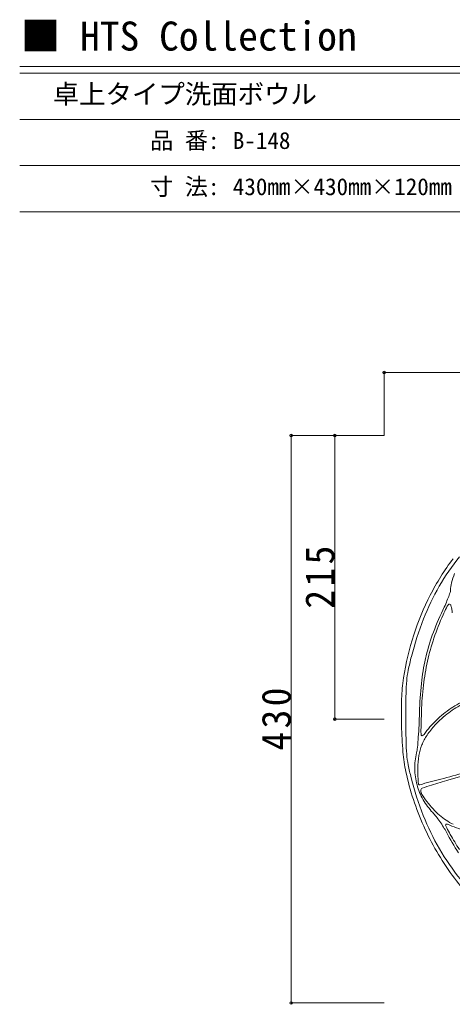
# Model space of a CAD drawing. Units: millimetres at full size, sheet at 1:5; details may follow other scales. Extents: x -1002 to 1017, y -687 to 676.
# Drawn here: x -1002 to -675, y -70 to 676 of the extents above; entities that cross this region are included whole.
import ezdxf
from ezdxf.enums import TextEntityAlignment as Align

# ---------------------------------------------------------------- set-up
doc = ezdxf.new("R2010")
doc.units = ezdxf.units.MM
doc.header["$LTSCALE"] = 5
doc.header["$PDMODE"] = 32
doc.header["$PDSIZE"] = 2
doc.layers.add('F-0', color=7, linetype='Continuous', lineweight=15)
doc.styles.add('ＭＳ ゴシック', font='')
doc.styles.get('ＭＳ ゴシック').set_extended_font_data('MS Gothic')

msp = doc.modelspace()

# ---------------------------------------------------------------- linework, layer by layer
at = {"layer": 'F-0'}
for p, q in [((1002.034, 640.036), (-1002.086, 640.036)), ((1002.034, 635.036), (-1002.086, 635.036)), ((-502.086, 600.036), (-1002.086, 600.036)), ((-502.086, 565.036), (-1002.086, 565.036)), ((1002.034, 530.036), (-1002.086, 530.036)), ((-726.278, 408.234), (-726.278, 360.528)), ((-726.278, 408.234), (-296.278, 408.234)), ((-726.278, 399.797), (-726.278, 376.275)), ((-796.589, 360.528), (-726.278, 360.528)), ((-796.589, 360.528), (-796.589, -69.472)), ((-763.587, 360.528), (-726.278, 360.528)), ((-763.587, 360.528), (-763.587, 145.528)), ((-763.587, 145.528), (-726.278, 145.528)), ((-796.589, -69.472), (-726.278, -69.472))]:
    msp.add_line(p, q, dxfattribs=at)
for centre, radius, start, end in [((-532.13, 158.407), 175.864, 141.19091, 150.03139), ((-518.601, 150.488), 194.373, 143.10992, 152.72446), ((-614.351, 231.965), 63.197, 157.75127, 164.54158), ((-528.644, 156.397), 179.888, 150.03138, 158.76132), ((-655.055, 243.222), 20.965, 164.54166, 179.99995), ((-518.102, 150.23), 194.935, 152.72443, 162.32433), ((-790.896, 281.126), 121.244, 338.97311, 340.92662), ((-681.27, 243.222), 5.249, 340.92657, 359.99995), ((-831.155, 298.684), 165.163, 334.7071, 336.57719), ((-788.493, 280.202), 118.669, 336.57718, 338.9732), ((-666.794, 224.02), 13.661, 142.67001, 154.33314), ((-676.74, 231.605), 1.153, 86.2486, 142.67002), ((-676.727, 231.803), 0.955, 21.44422, 86.24848), ((-687.436, 227.597), 12.46, 15.10365, 21.44422), ((-480.043, 132.767), 223.178, 154.70706, 159.98193), ((-494.517, 141.043), 204.877, 155.91498, 161.22993), ((-488.901, 138.533), 211.029, 154.33317, 155.91497), ((-700.452, 224.084), 25.942, 11.4399, 15.10354), ((-700.739, 224.026), 26.234, 7.78579, 11.43981), ((-688.503, 225.699), 13.885, 1.90282, 7.7858), ((-454.047, 127.405), 259.922, 158.76135, 165.38679), ((-498.114, 143.861), 215.913, 162.32435, 171.21586), ((-551.928, 158.957), 146.67, 159.9819, 167.20657), ((-529.689, 152.996), 167.73, 161.22991, 167.40513), ((-505.144, 140.727), 207.117, 165.38679, 168.30573), ((-542.348, 156.781), 156.495, 167.20652, 174.16742), ((-522.212, 151.325), 175.392, 167.40512, 173.43148), ((-638.626, 168.356), 70.805, 168.30566, 174.80515), ((-581.477, 156.742), 131.56, 171.21586, 178.11105), ((-585.038, 163.484), 124.614, 174.80513, 179.25416), ((-412.169, 143.483), 287.351, 174.16741, 178.58414), ((643.797, 147.487), 1353.553, 179.25418, 180.02767), ((-450.26, 143.041), 247.818, 173.4315, 178.08236), ((-361.723, 149.495), 351.434, 178.11105, 181.42251), ((-639.376, 100.676), 62.589, 115.17095, 127.31019), ((-635.048, 92.704), 73.313, 112.75964, 123.56563), ((-1099.646, 160.475), 400.336, 357.23274, 358.58421), ((1553.094, 75.965), 2252.295, 178.08237, 178.43256), ((-628.318, 86.165), 80.832, 127.31026, 137.33108), ((-632.678, 89.132), 77.6, 123.56562, 134.06654), ((579.295, 147.456), 1289.051, 180.02768, 180.825), ((-631.714, 88.136), 78.987, 134.06656, 144.42888), ((-363.416, 149.453), 349.741, 181.42261, 184.72445), ((-1051.603, 158.152), 352.236, 355.74517, 357.23278), ((-670.659, 136.816), 27.71, 178.43254, 186.54384), ((-638.795, 95.822), 66.584, 137.33113, 145.64705), ((-574.839, 130.836), 134.798, 180.82498, 185.01467), ((-1020.286, 155.822), 320.834, 354.3504, 355.74519), ((-697.528, 133.734), 0.665, 186.5439, 286.94405), ((-662.707, 112.167), 37.619, 145.64699, 158.39863), ((-698.1, 135.613), 2.63, 286.94401, 324.42892), ((-595.78, 130.25), 116.585, 184.72449, 192.21473), ((-652.614, 108.613), 50.402, 166.90311, 180.87489), ((-733.655, 127.467), 32.803, 346.90317, 354.35038), ((-662.722, 112.173), 37.603, 158.39861, 171.15345), ((-633.538, 125.686), 75.873, 185.01462, 191.1374), ((-634.195, 107.733), 66.474, 171.15352, 179.47906), ((-506.228, 149.636), 208.211, 192.21468, 204.12582), ((-523.785, 147.293), 187.733, 191.13748, 194.2496), ((-654.092, 108.591), 48.924, 180.87486, 195.16194), ((-519.216, 106.687), 181.457, 179.47909, 180.88717), ((-1169.856, 1942.713), 1905.743, 284.79468, 285.35686), ((6854.235, -26584.573), 27726.66, 105.67029, 105.76128), ((-473.419, 160.084), 239.697, 194.24967, 201.42236), ((-596.405, 105.492), 104.259, 180.88716, 183.01942), ((-524.931, 109.262), 175.832, 183.01936, 184.08207), ((-4491.996, 14521.204), 14915.549, 284.73077, 284.79471), ((-549.404, -353.009), 470.306, 105.76137, 107.45523), ((-654.436, 108.497), 48.568, 195.16198, 209.50475), ((-699.312, 96.817), 1.008, 184.08207, 225.34733), ((-699.498, 96.628), 0.743, 225.34721, 284.73068), ((-696.641, 91.495), 1.879, 111.10165, 180), ((-693.226, 91.495), 5.295, 180.00005, 213.04717), ((-656.317, -12.999), 113.883, 107.45522, 111.10167), ((-622.76, 137.338), 89.36, 213.04717, 217.26023), ((-654.177, 108.644), 48.865, 209.50483, 223.78209), ((-627.77, 133.527), 83.065, 217.26019, 222.34035), ((-716.913, 48.52), 38.03, 37.9383, 43.78212), ((-644.165, 118.588), 60.885, 222.34037, 228.75262), ((-526.557, 139.236), 182.615, 201.42234, 210.2175), ((-760.339, 14.667), 93.092, 34.94424, 37.93834), ((-653.646, 107.776), 46.504, 228.75263, 244.11578), ((-763.626, 12.37), 97.102, 31.97682, 34.94435), ((-508.727, 148.516), 205.473, 204.12574, 216.15573), ((-730.635, 32.966), 58.21, 27.62331, 31.97681), ((-679.12, 65.423), 0.563, 108.36548, 195.10309), ((-670.107, 67.856), 9.899, 195.10309, 208.1419), ((-678.8, 64.459), 1.579, 67.40125, 108.36542), ((-511.364, 147.712), 189.27, 207.6233, 213.10088), ((-434.936, 193.646), 276.598, 208.14188, 209.31208), ((-607.736, 235.191), 183.352, 247.40116, 251.91549), ((-489.759, 162.866), 213.725, 209.31206, 212.85976), ((-525.735, 139.715), 183.568, 210.21747, 218.98747), ((-508.961, 148.344), 205.182, 216.15564, 228.19454)]:
    msp.add_arc(centre, radius, start, end, dxfattribs=at)
for p in [(-726.278, 408.234), (-796.589, 360.528), (-763.587, 360.528), (-763.587, 145.528), (-796.589, -69.472)]:
    msp.add_point(p, dxfattribs=at)

# ---------------------------------------------------------------- texts
at = {"layer": 'F-0', "style": 'ＭＳ ゴシック'}
for s, height, p in [('■ HTS Collection', 21.99, (-1001.367, 645.583)), ('卓上タイプ洗面ボウル', 14.66, (-977.086, 607.536)), ('品 番:', 12.83, (-903.336, 573.786)), ('B-148', 12.83, (-840.774, 573.786)), ('寸 法:', 12.83, (-903.336, 538.786)), ('430mm×430mm×120mm', 12.83, (-840.774, 538.786))]:
    msp.add_text(s, height=height, dxfattribs=at).set_placement(p, align=Align.BOTTOM_LEFT)
at = {"layer": 'F-0', "color": 3, "char_height": 21.99, "attachment_point": 7, "rotation": 90, "style": 'ＭＳ ゴシック'}
for s, insert in [('\\T1.18;\\W0.95;215', (-763.587, 229.278)), ('\\T1.18;\\W0.95;430', (-796.589, 121.778))]:
    msp.add_mtext(s, dxfattribs=dict(at, insert=insert))

doc.saveas('drawing.dxf')
